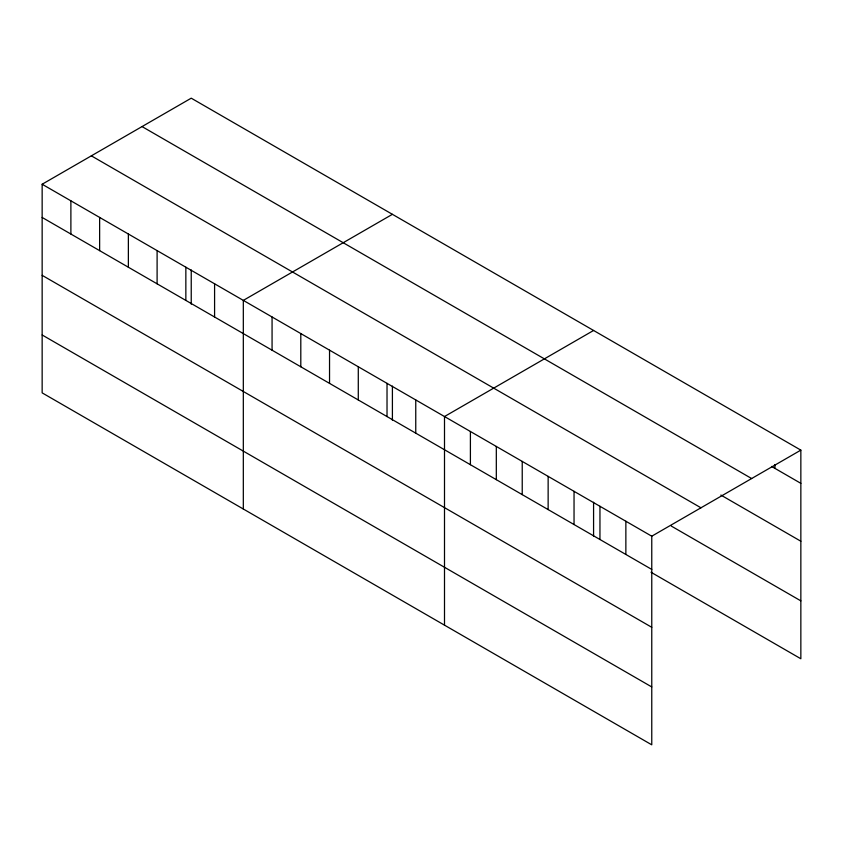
<?xml version="1.0" encoding="UTF-8"?>
<svg xmlns="http://www.w3.org/2000/svg" width="843" height="843" viewBox="0 0 843 843"><rect width="100%" height="100%" fill="white"/><g stroke="black" fill="none" stroke-linecap="round" stroke-linejoin="round"><path stroke-width="1.26" d="M42.15 184.238L651.765 536.201L651.765 744.822L42.15 392.87L42.15 184.238L191.235 98.178L800.85 450.13L800.85 658.762L651.028 572.26M392.406 214.322L243.321 300.393L243.321 509.014M593.577 330.467L444.503 416.537L444.503 625.158M651.765 536.201L800.85 450.13M771.566 466.432L800.85 483.345M142.035 126.576L751.65 478.539M720.87 495.052L800.85 541.227M91.35 155.839L700.965 507.802M671.302 526.074L800.85 600.869M42.15 217.452L651.765 569.415M42.15 275.334L651.765 627.297M42.15 334.977L651.765 686.94M774.938 464.546L774.938 468.381M625.864 521.248L625.864 554.452M599.953 506.285L599.953 539.488M593.577 502.249L593.577 536.464M574.041 491.332L574.041 524.536M548.14 476.369L548.14 509.572M522.228 461.416L522.228 494.62M496.316 446.453L496.316 479.656M470.405 431.5L470.405 464.704M415.757 399.94L415.757 433.154M392.406 386.105L392.406 420.309M387.021 383.354L387.021 416.558M358.286 366.758L358.286 399.961M329.539 350.172L329.539 383.375M300.803 333.575L300.803 366.779M272.068 316.979L272.068 350.193M214.586 283.796L214.586 317M191.235 269.96L191.235 304.165M185.85 267.21L185.85 300.414M157.104 250.613L157.104 283.817M128.368 234.017L128.368 267.231M99.632 217.431L99.632 250.634M70.886 200.834L70.886 234.038"/></g></svg>
